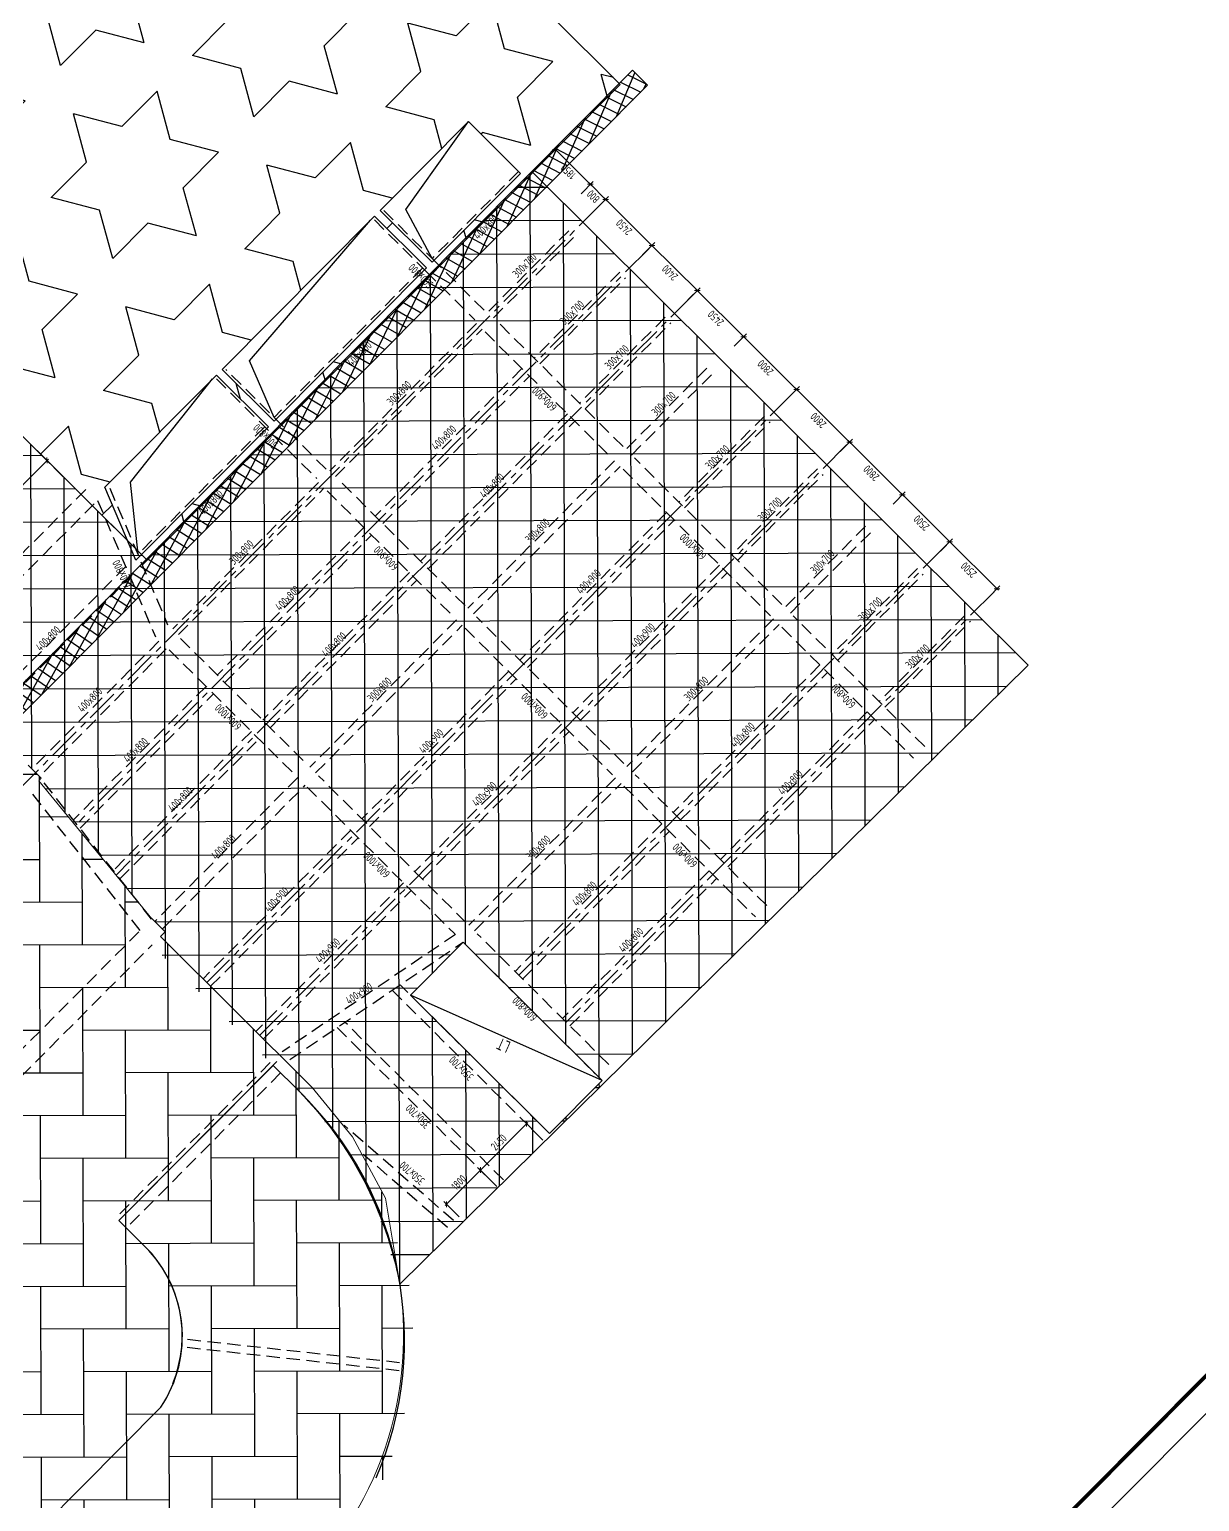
# Model space of a CAD drawing. Extents: x 175043 to 520012312, y -19343 to 3500891844.
# Drawn here: x 518911997 to 518955873, y 3499882692 to 3499937871 of the extents above; entities that cross this region are included whole.
import ezdxf
from ezdxf.enums import TextEntityAlignment as Align

# ---------------------------------------------------------------- set-up
doc = ezdxf.new("R2010")
doc.units = 0
doc.header["$LTSCALE"] = 1000
doc.header["$MEASUREMENT"] = 0
doc.linetypes.add('CENTER', pattern=[2, 1.25, -0.25, 0.25, -0.25])
doc.linetypes.add('DASHED', pattern=[0.75, 0.5, -0.25])
doc.layers.get('0').update_dxf_attribs({"linetype": 'CONTINUOUS'})
for name, color, linetype in [('AE-EQPM-TOLT', 70, 'CONTINUOUS'), ('C-XREF-EXT', 7, 'CONTINUOUS'), ('S-POST-POUR_后浇带', 20, 'CONTINUOUS'), ('S_AXIS', 8, 'CENTER'), ('S_AXIS_DIMS', 3, 'CONTINUOUS'), ('S_BEAM', 4, 'DASHED'), ('S_BEAM_SECD', 5, 'DASHED'), ('S_BEAM_SECD_TEXT_VERT', 211, 'CONTINUOUS'), ('S_BEAM_TEXT_HORZ', 7, 'CONTINUOUS'), ('S_BEAM_WALL', 5, 'DASHED'), ('S_HOLE', 201, 'CONTINUOUS'), ('S_PLAN_HACH', 254, 'CONTINUOUS'), ('S_PSPR', 43, 'CONTINUOUS'), ('S_STAR', 243, 'CONTINUOUS')]:
    doc.layers.add(name, color=color, linetype=linetype)
doc.layers.add('内框', color=8, linetype='CONTINUOUS', plot=False)
doc.layers.add('板边界', color=1, linetype='CONTINUOUS', lineweight=0)
doc.styles.add('TH-STYLE3', font='tssdeng.shx', dxfattribs={"width": 0.7, "bigfont": 'tssdchn.shx'})
doc.styles.add('样式 1_yjk', font='Tssdeng.shx', dxfattribs={"width": 0.7, "bigfont": 'Tssdchn.shx'})
doc.styles.add('黑体', font='simhei.ttf')
doc.dimstyles.new('TSSD_100_100', dxfattribs={"dimtxt": 300, "dimasz": 150, "dimexe": 150, "dimexo": 200, "dimgap": 100, "dimtad": 1, "dimdec": 1, "dimdsep": 46, "dimtxsty": 'TH-STYLE3', "dimblk": 'ARCHTICK', "dimcen": -100, "dimdle": 75, "dimclrt": 7, "dimadec": 0, "dimazin": 0, "dimtfac": 1, "dimtdec": 1, "dimtix": 1, "dimtmove": 2, "dimatfit": 3, "dimldrblk": 'ARCHTICK', "dimfxl": 0, "dimtolj": 1, "dimtzin": 0, "dimarcsym": 0})

# ---------------------------------------------------------------- blocks, each defined once
blk = doc.blocks.new('THAPE_A0L_inner')
at = {"layer": '内框'}
blk.add_lwpolyline([(0, 0), (1189, 0), (1189, 841.0000000000001), (0, 841.0000000000001)], close=True, dxfattribs=at)
at = {"layer": '内框', "const_width": 1.4}
blk.add_lwpolyline([(25, 831.0000000000001), (25, 10), (1179, 10), (1179, 831.0000000000001)], close=True, dxfattribs=at)
at = {"layer": '内框', "style": '黑体', "width": 0.7999999999999972}
blk.add_attdef('内框名称', (66.24697749059997, 846.9568371820002), '', height=9, dxfattribs=at)
blk = doc.blocks.new('20200812.12303204')
at = {"layer": 'S_BEAM_WALL', "linetype": 'ByBlock'}
for p, q in [((-519156713.5633297, -3499690846.195667), (-519162963.9354248, -3499695840.489707)), ((-519156514.3131881, -3499691070.994445), (-519162772.1209891, -3499696071.22991)), ((-519151398.7355337, -3499692609.940179), (-519151398.7355285, -3499700609.945978))]:
    blk.add_line(p, q, dxfattribs=at)
at = {"layer": 'S_BEAM_WALL'}
blk.add_line((-519151948.735533, -3499692609.940182), (-519151948.7355294, -3499700609.945979), dxfattribs=at)
blk = doc.blocks.new('_ArchTick')
at = {"color": 0, "const_width": 0.25}
blk.add_lwpolyline([(-0.5303300858904549, -0.5303300858895454), (0.5303300858904549, 0.5303300858895454)], dxfattribs=at)
blk = doc.blocks.new('*D69')
at = {"layer": 'S_AXIS_DIMS', "color": 0, "lineweight": -2, "transparency": 16777216}
for p, q in [((518946155.3825932, 3499918317.292054), (518946610.8524106, 3499918775.269632)), ((518948330.8416045, 3499916853.146589), (518946451.8995795, 3499918721.800038)), ((518947927.9678097, 3499916554.413032), (518948383.4376273, 3499917012.390611))]:
    blk.add_line(p, q, dxfattribs=at)
at = {"layer": 'S_AXIS_DIMS', "color": 0, "lineweight": -2, "transparency": 16777216, "xscale": 150, "yscale": 150, "zscale": 150}
for p, rotation in [((518946505.0779836, 3499918668.912825), 135.1572983339821), ((518948277.6632004, 3499916906.033803), 315.1572983339822)]:
    blk.add_blockref('_ArchTick', p, dxfattribs=dict(at, rotation=rotation))
at = {"layer": 'S_AXIS_DIMS', "color": 7, "transparency": 16777216, "insert": (518947215.0798802, 3499917610.211967), "char_height": 300, "attachment_point": 5, "rotation": 135.1572983339822, "style": 'TH-STYLE3'}
blk.add_mtext('\\A1;2500', dxfattribs=at)
blk = doc.blocks.new('*D70')
at = {"layer": 'S_AXIS_DIMS', "color": 0, "lineweight": -2, "transparency": 16777216}
for p, q in [((518944382.7441318, 3499920080.230861), (518944838.2105334, 3499920538.205005)), ((518946558.2563879, 3499918616.025611), (518944679.2577024, 3499920484.73541)), ((518946155.3870232, 3499918317.296509), (518946610.852411, 3499918775.269632))]:
    blk.add_line(p, q, dxfattribs=at)
at = {"layer": 'S_AXIS_DIMS', "color": 0, "lineweight": -2, "transparency": 16777216, "xscale": 150, "yscale": 150, "zscale": 150}
for p, rotation in [((518944732.4361064, 3499920431.848197), 135.1572983339821), ((518946505.0779841, 3499918668.912825), 315.1572983339822)]:
    blk.add_blockref('_ArchTick', p, dxfattribs=dict(at, rotation=rotation))
at = {"layer": 'S_AXIS_DIMS', "color": 7, "transparency": 16777216, "insert": (518945442.4663334, 3499919373.119164), "char_height": 300, "attachment_point": 5, "rotation": 135.1572983339822, "style": 'TH-STYLE3'}
blk.add_mtext('\\A1;2500', dxfattribs=at)
blk = doc.blocks.new('*D71')
at = {"layer": 'S_AXIS_DIMS', "color": 0, "lineweight": -2, "transparency": 16777216}
for p, q in [((518942397.4137962, 3499922054.683233), (518942852.8836143, 3499922512.660812)), ((518944785.6145103, 3499920378.960983), (518942693.9307833, 3499922459.191218)), ((518944382.7441318, 3499920080.230861), (518944838.2105334, 3499920538.205005))]:
    blk.add_line(p, q, dxfattribs=at)
at = {"layer": 'S_AXIS_DIMS', "color": 0, "lineweight": -2, "transparency": 16777216, "xscale": 150, "yscale": 150, "zscale": 150}
for p, rotation in [((518942747.1091874, 3499922406.304005), 135.1572983339821), ((518944732.4361064, 3499920431.848197), 315.1572983339822)]:
    blk.add_blockref('_ArchTick', p, dxfattribs=dict(at, rotation=rotation))
at = {"layer": 'S_AXIS_DIMS', "color": 7, "transparency": 16777216, "insert": (518943563.481935, 3499921241.814754), "char_height": 300, "attachment_point": 5, "rotation": 135.1572983339822, "style": 'TH-STYLE3'}
blk.add_mtext('\\A1;2800', dxfattribs=at)
blk = doc.blocks.new('*D72')
at = {"layer": 'S_AXIS_DIMS', "color": 0, "lineweight": -2, "transparency": 16777216}
for p, q in [((518940412.0855794, 3499924029.138062), (518940867.5565307, 3499924487.116781)), ((518942800.2875898, 3499922353.41679), (518940708.6036999, 3499924433.647186)), ((518942397.4137962, 3499922054.683233), (518942852.8836129, 3499922512.660811))]:
    blk.add_line(p, q, dxfattribs=at)
at = {"layer": 'S_AXIS_DIMS', "color": 0, "lineweight": -2, "transparency": 16777216, "xscale": 150, "yscale": 150, "zscale": 150}
for p, rotation in [((518940761.7821038, 3499924380.759973), 135.1572983339821), ((518942747.1091859, 3499922406.304003), 315.1572983339822)]:
    blk.add_blockref('_ArchTick', p, dxfattribs=dict(at, rotation=rotation))
at = {"layer": 'S_AXIS_DIMS', "color": 7, "transparency": 16777216, "insert": (518941578.154933, 3499923216.270642), "char_height": 300, "attachment_point": 5, "rotation": 135.1572983339822, "style": 'TH-STYLE3'}
blk.add_mtext('\\A1;2800', dxfattribs=at)
blk = doc.blocks.new('*D73')
at = {"layer": 'S_AXIS_DIMS', "color": 0, "lineweight": -2, "transparency": 16777216}
for p, q in [((518938426.7571974, 3499926003.593053), (518938882.229285, 3499926461.572914)), ((518940814.9605079, 3499924327.872759), (518938723.2764542, 3499926408.103319)), ((518940412.0855794, 3499924029.138062), (518940867.5565307, 3499924487.116781))]:
    blk.add_line(p, q, dxfattribs=at)
at = {"layer": 'S_AXIS_DIMS', "color": 0, "lineweight": -2, "transparency": 16777216, "xscale": 150, "yscale": 150, "zscale": 150}
for p, rotation in [((518938776.4548581, 3499926355.216105), 135.1572983339821), ((518940761.7821038, 3499924380.759973), 315.1572983339822)]:
    blk.add_blockref('_ArchTick', p, dxfattribs=dict(at, rotation=rotation))
at = {"layer": 'S_AXIS_DIMS', "color": 7, "transparency": 16777216, "insert": (518939592.827769, 3499925190.726693), "char_height": 300, "attachment_point": 5, "rotation": 135.1572983339822, "style": 'TH-STYLE3'}
blk.add_mtext('\\A1;2800', dxfattribs=at)
blk = doc.blocks.new('*D74')
at = {"layer": 'S_AXIS_DIMS', "color": 0, "lineweight": -2, "transparency": 16777216}
for p, q in [((518936689.5946612, 3499927731.240733), (518937145.0680616, 3499928189.221914)), ((518938829.6332622, 3499926302.328892), (518936986.1152308, 3499928135.752319)), ((518938426.7571974, 3499926003.593053), (518938882.229285, 3499926461.572914))]:
    blk.add_line(p, q, dxfattribs=at)
at = {"layer": 'S_AXIS_DIMS', "color": 0, "lineweight": -2, "transparency": 16777216, "xscale": 150, "yscale": 150, "zscale": 150}
for p, rotation in [((518937039.2936347, 3499928082.865106), 135.1572983339821), ((518938776.4548581, 3499926355.216105), 315.1572983339822)]:
    blk.add_blockref('_ArchTick', p, dxfattribs=dict(at, rotation=rotation))
at = {"layer": 'S_AXIS_DIMS', "color": 7, "transparency": 16777216, "insert": (518937731.5835345, 3499927041.77926), "char_height": 300, "attachment_point": 5, "rotation": 135.1572983339822, "style": 'TH-STYLE3'}
blk.add_mtext('\\A1;2450', dxfattribs=at)
blk = doc.blocks.new('*D75')
at = {"layer": 'S_AXIS_DIMS', "color": 0, "lineweight": -2, "transparency": 16777216}
for p, q in [((518934987.8837502, 3499929423.63091), (518935443.358463, 3499929881.613411)), ((518937092.4720378, 3499928029.977891), (518935284.4056323, 3499929828.143816)), ((518936689.5946612, 3499927731.240733), (518937145.0680606, 3499928189.221913))]:
    blk.add_line(p, q, dxfattribs=at)
at = {"layer": 'S_AXIS_DIMS', "color": 0, "lineweight": -2, "transparency": 16777216, "xscale": 150, "yscale": 150, "zscale": 150}
for p, rotation in [((518935337.5840361, 3499929775.256603), 135.1572983339821), ((518937039.2936337, 3499928082.865105), 315.1572983339822)]:
    blk.add_blockref('_ArchTick', p, dxfattribs=dict(at, rotation=rotation))
at = {"layer": 'S_AXIS_DIMS', "color": 7, "transparency": 16777216, "insert": (518936012.148123, 3499928751.799507), "char_height": 300, "attachment_point": 5, "rotation": 135.1572983339822, "style": 'TH-STYLE3'}
blk.add_mtext('\\A1;2400', dxfattribs=at)
blk = doc.blocks.new('*D76')
at = {"layer": 'S_AXIS_DIMS', "color": 0, "lineweight": -2, "transparency": 16777216}
for p, q in [((518933250.7224255, 3499931151.278035), (518933706.1981258, 3499931609.261529)), ((518935390.7624397, 3499929722.369389), (518933547.2452948, 3499931555.791934)), ((518934987.8837502, 3499929423.63091), (518935443.3584626, 3499929881.61341))]:
    blk.add_line(p, q, dxfattribs=at)
at = {"layer": 'S_AXIS_DIMS', "color": 0, "lineweight": -2, "transparency": 16777216, "xscale": 150, "yscale": 150, "zscale": 150}
for p, rotation in [((518933600.4236989, 3499931502.904721), 135.1572983339821), ((518935337.5840356, 3499929775.256602), 315.1572983339822)]:
    blk.add_blockref('_ArchTick', p, dxfattribs=dict(at, rotation=rotation))
at = {"layer": 'S_AXIS_DIMS', "color": 7, "transparency": 16777216, "insert": (518934292.7131555, 3499930461.819315), "char_height": 300, "attachment_point": 5, "rotation": 135.1572983339822, "style": 'TH-STYLE3'}
blk.add_mtext('\\A1;2450', dxfattribs=at)
blk = doc.blocks.new('*D77')
at = {"layer": 'S_AXIS_DIMS', "color": 0, "lineweight": -2, "transparency": 16777216}
for p, q in [((518932683.4856281, 3499931715.40815), (518933138.961652, 3499932173.391969)), ((518933653.6021023, 3499931450.017507), (518932980.0088212, 3499932119.922374)), ((518933250.7224255, 3499931151.278035), (518933706.1981254, 3499931609.261528))]:
    blk.add_line(p, q, dxfattribs=at)
at = {"layer": 'S_AXIS_DIMS', "color": 0, "lineweight": -2, "transparency": 16777216, "xscale": 150, "yscale": 150, "zscale": 150}
for p, rotation in [((518933033.1872251, 3499932067.035161), 135.1572983339821), ((518933600.4236984, 3499931502.90472), 315.1572983339822)]:
    blk.add_blockref('_ArchTick', p, dxfattribs=dict(at, rotation=rotation))
at = {"layer": 'S_AXIS_DIMS', "color": 7, "transparency": 16777216, "insert": (518933140.51475, 3499931607.708594), "char_height": 300, "attachment_point": 5, "rotation": 135.1572983339822, "style": 'TH-STYLE3'}
blk.add_mtext('\\A1;800', dxfattribs=at)
blk = doc.blocks.new('*D79')
at = {"layer": 'S_AXIS_DIMS', "color": 0, "lineweight": -2, "transparency": 16777216}
for p, q in [((518931371.7589874, 3499933019.951483), (518931827.2350094, 3499933477.9353)), ((518933086.3653028, 3499932014.147619), (518931668.2821786, 3499933424.465705)), ((518932683.4856279, 3499931715.40815), (518933138.9613256, 3499932173.391641))]:
    blk.add_line(p, q, dxfattribs=at)
at = {"layer": 'S_AXIS_DIMS', "color": 0, "lineweight": -2, "transparency": 16777216, "xscale": 150, "yscale": 150, "zscale": 150}
for p, rotation in [((518931721.4605825, 3499933371.578492), 135.1572983339821), ((518933033.1868987, 3499932067.034833), 315.1572983339822)]:
    blk.add_blockref('_ArchTick', p, dxfattribs=dict(at, rotation=rotation))
at = {"layer": 'S_AXIS_DIMS', "color": 7, "transparency": 16777216, "insert": (518932201.0330288, 3499932542.045316), "char_height": 300, "attachment_point": 5, "rotation": 135.1572983339822, "style": 'TH-STYLE3'}
blk.add_mtext('\\A1;1850', dxfattribs=at)
blk = doc.blocks.new('tyuu')
at = {"layer": 'S-POST-POUR_后浇带'}
h = blk.add_hatch(dxfattribs=at)
h.set_pattern_fill('ANSI37', color=256, scale=2999.999999999999, angle=359.999999970209, style=0)
h.set_pattern_definition([(15.12998146587938, (246571.8473916054, -49849.99496746063), (-97.87863034846615, 362.0010686739867), []), (105.1299814658793, (246571.8473916054, -49849.99496746063), (-362.0010686739867, -97.87863034846615), [])])
h.paths.add_polyline_path([(166743.3456339836, 30350.0059595108), (97195.7152299881, 30350.0059659481), (97195.71523046494, 31150.00596618652), (166743.3456339836, 31150.00595903397)])
at = {"layer": 'S_PSPR'}
blk.add_lwpolyline([(166743.3456339836, 30350.0059595108), (97195.7152299881, 30350.0059659481), (97195.71523046494, 31150.00596618652), (166743.3456339836, 31150.00595903397)], close=True, dxfattribs=at)
blk = doc.blocks.new('A$C3E1F0DB5')
blk.add_blockref('tyuu', (4.199858665466309, 1.192092895507812e-06))
blk = doc.blocks.new('*D132')
at = {"layer": 'S_AXIS_DIMS', "color": 0, "lineweight": -2, "transparency": 16777216}
for p, q in [((518913267.7763493, 3499921106.677577), (518912549.4210167, 3499921821.156488)), ((518910522.6016631, 3499919570.632305), (518912708.6629362, 3499921768.554102)), ((518911187.5787601, 3499919015.023812), (518910469.1384201, 3499919729.587272))]:
    blk.add_line(p, q, dxfattribs=at)
at = {"layer": 'S_AXIS_DIMS', "color": 0, "lineweight": -2, "transparency": 16777216, "xscale": 150, "yscale": 150, "zscale": 150}
for p, rotation in [((518912655.773598, 3499921715.377811), 45.15500888137735), ((518910575.4910014, 3499919623.808596), 225.1550088813773)]:
    blk.add_blockref('_ArchTick', p, dxfattribs=dict(at, rotation=rotation))
at = {"layer": 'S_AXIS_DIMS', "color": 7, "transparency": 16777216, "insert": (518911438.3779976, 3499920845.890998), "char_height": 300, "attachment_point": 5, "rotation": 45.155008881377356, "style": 'TH-STYLE3'}
blk.add_mtext('\\A1;2950', dxfattribs=at)
blk = doc.blocks.new('*D134')
at = {"layer": 'S_AXIS_DIMS', "color": 0, "lineweight": -2, "transparency": 16777216}
for p, q in [((518927587.6490936, 3499893784.401405), (518928962.7460878, 3499895166.959019)), ((518929381.8343017, 3499894644.352082), (518928803.504168, 3499895219.561405)), ((518928112.5644701, 3499893368.098826), (518927534.1858506, 3499893943.356373))]:
    blk.add_line(p, q, dxfattribs=at)
at = {"layer": 'S_AXIS_DIMS', "color": 0, "lineweight": -2, "transparency": 16777216, "xscale": 150, "yscale": 150, "zscale": 150}
for p, rotation in [((518928909.8567493, 3499895113.782728), 45.15500888137735), ((518927640.5384319, 3499893837.577696), 225.1550088813773)]:
    blk.add_blockref('_ArchTick', p, dxfattribs=dict(at, rotation=rotation))
at = {"layer": 'S_AXIS_DIMS', "color": 7, "transparency": 16777216, "insert": (518928097.9432883, 3499894651.978007), "char_height": 300, "attachment_point": 5, "rotation": 45.155008881377356, "style": 'TH-STYLE3'}
blk.add_mtext('\\A1;1800', dxfattribs=at)
blk = doc.blocks.new('*D135')
at = {"layer": 'S_AXIS_DIMS', "color": 0, "lineweight": -2, "transparency": 16777216}
for p, q in [((518931109.5093014, 3499896381.543813), (518930531.2507632, 3499896956.681926)), ((518928856.9674118, 3499895060.606437), (518930690.4926827, 3499896904.07954)), ((518929381.8343017, 3499894644.352082), (518928803.5041687, 3499895219.561404))]:
    blk.add_line(p, q, dxfattribs=at)
at = {"layer": 'S_AXIS_DIMS', "color": 0, "lineweight": -2, "transparency": 16777216, "xscale": 150, "yscale": 150, "zscale": 150}
for p, rotation in [((518930637.6033444, 3499896850.90325), 45.15500888137735), ((518928909.85675, 3499895113.782727), 225.1550088813773)]:
    blk.add_blockref('_ArchTick', p, dxfattribs=dict(at, rotation=rotation))
at = {"layer": 'S_AXIS_DIMS', "color": 7, "transparency": 16777216, "insert": (518929596.4757452, 3499896158.640783), "char_height": 300, "attachment_point": 5, "rotation": 45.155008881377356, "style": 'TH-STYLE3'}
blk.add_mtext('\\A1;2450', dxfattribs=at)

msp = doc.modelspace()

# ---------------------------------------------------------------- hatches: boundary and pattern name
at = {"transparency": 33554585}
h = msp.add_hatch(dxfattribs=at)
h.set_pattern_fill('AR-HBONE', color=256, scale=400, style=0)
h.set_pattern_definition([(90.15766774840533, (518805312.7573299, 3499858453.292259), (-1604.396850564649, 1595.591033409951), [4800, -1600]), (180.1576677484053, (518805308.3544214, 3499860053.286201), (-1604.396850564649, 1595.591033409951), [4800, -1600])])
edge = h.paths.add_edge_path()
edge.add_line((518926254.3366117, 3499890719.802715), (518925343.9391551, 3499894058.782325))
edge.add_line((518925343.9391551, 3499894058.782325), (518924105.075242, 3499896358.378389))
edge.add_line((518924105.075242, 3499896358.378389), (518922603.699543, 3499898212.049621))
edge.add_line((518922603.699543, 3499898212.049621), (518916911.281021, 3499903873.29163))
edge.add_line((518916911.281021, 3499903873.29163), (518917087.5716301, 3499904050.553079))
edge.add_line((518917087.5716301, 3499904050.553079), (518916591.2395768, 3499904544.166786))
edge.add_line((518916591.2395768, 3499904544.166786), (518916582.2524974, 3499904535.130214))
edge.add_line((518916582.2524974, 3499904535.130214), (518912348.8804411, 3499909708.896125))
edge.add_line((518912348.8804411, 3499909708.896125), (518912440.2220736, 3499909800.740779))
edge.add_line((518912440.2220736, 3499909800.740779), (518911943.890018, 3499910294.354485))
edge.add_line((518911943.890018, 3499910294.354485), (518911450.2763116, 3499909798.02243))
edge.add_line((518911450.2763116, 3499909798.02243), (518911468.0024574, 3499909780.39337))
edge.add_line((518911468.0024574, 3499909780.39337), (518900855.3077388, 3499899109.254198))
edge.add_line((518900855.3077388, 3499899109.254198), (518900837.5815935, 3499899126.883257))
edge.add_line((518900837.5815935, 3499899126.883257), (518897205.9910859, 3499895475.293399))
edge.add_line((518897205.9910859, 3499895475.293399), (518881217.0084302, 3499911376.706348))
edge.add_line((518881217.0084302, 3499911376.706348), (518867395.8323237, 3499897479.416548))
edge.add_line((518867395.8323237, 3499897479.416548), (518879165.9927708, 3499885773.719771))
edge.add_line((518879165.9927708, 3499885773.719771), (518879698.3559583, 3499885032.71303))
edge.add_line((518879698.3559583, 3499885032.71303), (518868063.1757372, 3499873333.45747))
edge.add_line((518868063.1757372, 3499873333.45747), (518867425.0359287, 3499873968.10227))
edge.add_line((518867425.0359287, 3499873968.10227), (518863194.058663, 3499869713.824942))
edge.add_line((518863194.058663, 3499869713.824942), (518863832.197868, 3499869079.180738))
edge.add_line((518863832.197868, 3499869079.180738), (518829702.335114, 3499834761.363974))
edge.add_line((518829702.335114, 3499834761.363974), (518829418.7137476, 3499835043.43194))
edge.add_line((518829418.7137476, 3499835043.43194), (518829207.1756881, 3499834830.71398))
edge.add_line((518829207.1756881, 3499834830.71398), (518821655.8335815, 3499842340.69825))
edge.add_line((518821655.8335815, 3499842340.69825), (518811113.6380894, 3499831740.529934))
edge.add_line((518811113.6380894, 3499831740.529934), (518817495.0645287, 3499825393.998096))
edge.add_line((518817495.0645287, 3499825393.998096), (518820104.1655467, 3499828017.46753))
edge.add_line((518820104.1655467, 3499828017.46753), (518815211.7492064, 3499832883.088714))
edge.add_line((518815211.7492064, 3499832883.088714), (518820324.1764482, 3499838023.670284))
edge.add_line((518820324.1764482, 3499838023.670284), (518833618.7854527, 3499824801.874201))
edge.add_line((518833618.7854527, 3499824801.874201), (518836862.5363043, 3499828063.488466))
edge.add_line((518836862.5363043, 3499828063.488466), (518834770.763074, 3499830143.805321))
edge.add_line((518834770.763074, 3499830143.805321), (518845912.3295829, 3499841346.728862))
edge.add_line((518845912.3295829, 3499841346.728862), (518865092.10694, 3499822271.996706))
edge.add_line((518865092.10694, 3499822271.996706), (518921682.8186889, 3499878678.016511))
edge.add_arc((518912868.9208628, 3499888912.759542), 13506.84122212195, 310.7341860664399, 367.688497263448)
at = {"layer": 'AE-EQPM-TOLT'}
h = msp.add_hatch(dxfattribs=at)
h.set_pattern_fill('ANSI37,_O', color=243, scale=10000, angle=3.903973766089643e-05)
h.set_pattern_definition([(90.15770678814299, (518556661.8762884, 3499608429.603286), (-1249.995264833523, -3.440624037779685), []), (180.157706788143, (518556661.8762884, 3499608429.603286), (3.440624037779685, -1249.995264833523), [])])
h.paths.add_polyline_path([(518877663.3413852, 3499956515.476504), (518892119.6263729, 3499971051.389041), (518887227.2104006, 3499975917.00987), (518872771.3448147, 3499961381.531988), (518854655.2248217, 3499979398.432284), (518853244.8982782, 3499977980.342358), (518838870.2675294, 3499992276.245072), (518843149.9161701, 3500000219.470244), (518839881.4958028, 3500003399.642588), (518824191.4883821, 3499987623.255349), (518867301.4853757, 3499944749.366355), (518869240.6552691, 3499946699.264825), (518893206.4030533, 3499922864.774415), (518891126.3129776, 3499920773.179703), (518900489.7760838, 3499911460.999094), (518890864.1683195, 3499901782.382776), (518897206.2623999, 3499895475.023571), (518900837.8529074, 3499899126.61343), (518911468.2737714, 3499909780.123542), (518911450.5476255, 3499909797.752602), (518911944.1613318, 3499910294.084656), (518912440.4933873, 3499909800.470951), (518912349.151755, 3499909708.626297), (518916582.5238112, 3499904534.860386), (518916591.5108907, 3499904543.896958), (518917087.8429437, 3499904050.28325), (518916594.2694584, 3499903553.992073), (518922226.2898145, 3499897954.314689), (518923759.5193742, 3499896119.468984), (518924893.0165831, 3499894118.94375), (518925887.5983577, 3499890847.260411), (518949445.9786221, 3499914039.005881), (518930868.9788947, 3499932514.261759), (518916412.6939383, 3499917978.349255)])
h.paths.add_polyline_path([(518931498.1165482, 3499896488.668546), (518926283.1840214, 3499901675.045521), (518928257.6430351, 3499903660.375664), (518933472.5755622, 3499898473.998689)], flags=16)
at = {"layer": 'S_PLAN_HACH', "transparency": 33554508}
h = msp.add_hatch(dxfattribs=at)
h.set_pattern_fill('STARS', color=256, scale=15000)
h.set_pattern_definition([(45.15733131495352, (518774045.7566056, 3499953226.176023), (-2302.693757926485, 2290.082195567842), [1875, -1875]), (105.1573313149535, (518774045.7566056, 3499953226.176023), (-3134.616237079436, -849.1501937162686), [1875, -1875]), (165.1573313149535, (518773555.4995072, 3499955035.947556), (-831.9224791529521, -3139.23238928411), [1875, -1875])])
h.paths.add_polyline_path([(518916413.0582434, 3499917978.748156), (518934147.9038303, 3499935811.239628), (518895398.5734615, 3499974348.389187), (518877663.7278714, 3499956515.897711), (518905351.3904506, 3499928978.725714), (518905351.9501497, 3499928979.288626), (518908117.2272224, 3499926229.153461), (518908117.2272176, 3499926229.153463)])
h.paths.add_polyline_path([(518914829.0512691, 3499920711.26338), (518919008.7207733, 3499924913.95047), (518920958.5981072, 3499922974.752223), (518915988.4844709, 3499917977.27481)])
h.paths.add_polyline_path([(518919220.2742933, 3499925126.661924), (518924933.6742172, 3499930871.52574), (518926883.5520855, 3499928932.32701), (518921170.1521617, 3499923187.463193)], flags=16)
h.paths.add_polyline_path([(518925143.6285088, 3499931082.655756), (518928459.457899, 3499934416.745533), (518930409.3466592, 3499932477.533424), (518927093.5149958, 3499929143.445906)], flags=16)

# ---------------------------------------------------------------- linework, layer by layer
at = {"layer": 'AE-EQPM-TOLT', "color": 243}
for p, q in [((518915349.5067006, 3499893227.037269), (518921272.8989169, 3499899183.049803)), ((518922107.5109849, 3499898070.938401), (518921131.8969965, 3499899041.271574)), ((518916325.1487373, 3499892256.738714), (518915349.5067006, 3499893227.037269))]:
    msp.add_line(p, q, dxfattribs=at)
msp.add_lwpolyline([(518909519.7591317, 3499878786.656888), (518916923.6073843, 3499886231.653556, 0.359685675015196), (518916325.1486178, 3499892256.738825), (518915349.5067048, 3499893227.037271), (518921131.8969967, 3499899041.271574), (518922107.5109856, 3499898070.938401, -0.1493648327688893), (518925883.1202053, 3499890842.757604), (518949445.7073081, 3499914039.275709), (518930868.7075809, 3499932514.531587), (518916413.0582452, 3499917978.748158), (518877663.7278715, 3499956515.897711)], format="xyb", dxfattribs=at)
for points in [[(518925143.6285088, 3499931082.655756), (518928459.457899, 3499934416.745533), (518930409.3466592, 3499932477.533424), (518927093.5149958, 3499929143.445906)], [(518919220.2742933, 3499925126.661924), (518924933.6742172, 3499930871.52574), (518926883.5520855, 3499928932.32701), (518921170.1521617, 3499923187.463193)], [(518914829.0512691, 3499920711.26338), (518919008.7207733, 3499924913.95047), (518920958.5981072, 3499922974.752223), (518915988.4844709, 3499917977.27481)]]:
    msp.add_lwpolyline(points, close=True, dxfattribs=at)
for centre, radius, start, end in [((518913056.1349643, 3499888733.551189), 13004.39231554329, 336.637733250069, 45.8912372638485), ((518913027.9284422, 3499888907.315839), 4700.031405925814, 337.5529338396623, 45.44999010891578)]:
    msp.add_arc(centre, radius, start, end, dxfattribs=at)
at = {"layer": 'S_AXIS'}
for p, q in [((518933491.7529352, 3499931393.635629), (518901121.2141232, 3499898844.831132)), ((518935228.9132726, 3499929665.98751), (518913844.5820298, 3499908163.883842)), ((518936930.6228708, 3499927973.596013), (518915264.5614249, 3499906188.210535)), ((518940653.1113389, 3499924271.49088), (518918648.4831445, 3499902145.682466)), ((518942638.4384204, 3499922297.03491), (518920633.8100203, 3499900171.226285)), ((518946396.4072175, 3499918559.64373), (518930350.439947, 3499902425.310771)), ((518948168.9924344, 3499916796.764708), (518932123.0261877, 3499900662.432761))]:
    msp.add_line(p, q, dxfattribs=at)
at = {"layer": 'S_BEAM'}
for p, q in [((518930338.4984347, 3499932548.106333), (518927094.7676911, 3499929286.512251)), ((518927378.3850533, 3499929004.446316), (518930622.1167517, 3499932266.041358)), ((518924934.0556595, 3499930730.191218), (518926883.9106018, 3499928791.012004)), ((518927236.4921299, 3499929145.534593), (518925286.6368787, 3499931084.714114)), ((518932218.3124232, 3499930325.899182), (518929186.1503738, 3499927277.03891)), ((518929398.8641119, 3499927065.490179), (518932431.0261617, 3499930114.350451)), ((518929044.5371127, 3499927347.36272), (518927236.5348995, 3499929145.492057)), ((518926742.122992, 3499928932.023307), (518921171.3427315, 3499923330.564563)), ((518921454.9584894, 3499923048.497015), (518927025.7400365, 3499928649.957051)), ((518926883.9507897, 3499928790.972036), (518928691.9558935, 3499926992.839824)), ((518934131.8009914, 3499928775.549961), (518930923.3125033, 3499925549.390989)), ((518931136.0262411, 3499925337.842257), (518934344.5147291, 3499928564.00123)), ((518928763.0529107, 3499926851.611434), (518923262.7858948, 3499921321.054255)), ((518934255.8277956, 3499922235.127475), (518929505.2209847, 3499926959.715812)), ((518935833.5115771, 3499927083.159456), (518932625.0230891, 3499923857.000484)), ((518932837.7368268, 3499923645.451753), (518936046.2253148, 3499926871.610725)), ((518923475.4996326, 3499921109.505524), (518928975.7666491, 3499926640.062703)), ((518929082.1235215, 3499926534.288337), (518933832.7303323, 3499921809.7)), ((518923121.1728241, 3499921391.378261), (518919363.2931448, 3499925128.744316)), ((518930464.7628318, 3499925159.221555), (518924964.4958137, 3499919628.664373)), ((518937394.346704, 3499925178.213379), (518934362.1846538, 3499922129.353106)), ((518925248.1141304, 3499919346.599399), (518930748.3811489, 3499924877.156579)), ((518934574.8983917, 3499921917.804374), (518937607.060445, 3499924966.664644)), ((518932166.4734172, 3499923466.83105), (518926666.2074497, 3499917936.272825)), ((518920818.761512, 3499922976.041667), (518916068.5015348, 3499918199.621841)), ((518926949.8257666, 3499917654.20785), (518932450.0917343, 3499923184.766075)), ((518939556.0019802, 3499923381.056649), (518936347.5128765, 3499920154.898289)), ((518936560.2266142, 3499919943.349557), (518939768.7157179, 3499923169.507917)), ((518916250.8638738, 3499917815.743269), (518921102.3772699, 3499922693.974119)), ((518940211.8124249, 3499916311.763021), (518934681.2552707, 3499921812.030012)), ((518933939.0871909, 3499921703.92563), (518928438.8201777, 3499916173.368454)), ((518928651.5339088, 3499915961.819729), (518934151.8009282, 3499921492.376899)), ((518934258.1578076, 3499921386.602537), (518939788.7149615, 3499915886.335546)), ((518941541.3301991, 3499921406.601822), (518938332.8410953, 3499918180.443462)), ((518922839.6884316, 3499920895.626779), (518917374.6795363, 3499915400.521888)), ((518917587.3932738, 3499915188.973157), (518923052.4021695, 3499920684.078048)), ((518928332.4633119, 3499916279.142821), (518923581.8565019, 3499921003.731157)), ((518938545.554833, 3499917968.894731), (518941754.0439367, 3499921195.053091)), ((518914107.6755795, 3499920624.153943), (518907831.6893611, 3499914313.654596)), ((518908257.1168356, 3499913890.557134), (518914533.1014142, 3499920201.05483)), ((518914552.0667554, 3499920220.259194), (518916722.8699299, 3499915099.65099)), ((518915009.0261087, 3499920679.599587), (518917179.7890223, 3499915559.086352)), ((518923158.7590397, 3499920578.303683), (518927909.365849, 3499915853.715346)), ((518935888.9631238, 3499919764.728936), (518930388.6961007, 3499914234.17176)), ((518924541.3983511, 3499919203.236898), (518919041.13133, 3499913672.679714)), ((518930672.3144175, 3499913952.106784), (518936172.5814409, 3499919482.66396)), ((518943350.331374, 3499919254.848912), (518940318.1693224, 3499916205.988638)), ((518940530.8830603, 3499915994.439906), (518943563.045112, 3499919043.30018)), ((518919324.749647, 3499913390.614739), (518924825.0166681, 3499918921.171923)), ((518915618.9682186, 3499917747.61293), (518909994.5007591, 3499912092.171332)), ((518926243.1100678, 3499917510.84527), (518920742.8440971, 3499911980.28704)), ((518937874.2913423, 3499917790.274109), (518932374.0243194, 3499912259.716933)), ((518932657.6426365, 3499911977.651957), (518938157.9096594, 3499917508.209134)), ((518945299.3011484, 3499917669.212806), (518942090.812046, 3499914443.054445)), ((518942303.5257837, 3499914231.505713), (518945512.0148861, 3499917457.664074)), ((518910278.1190753, 3499911810.106357), (518915774.4885107, 3499917336.744491)), ((518921026.4624139, 3499911698.222064), (518926526.7283849, 3499917228.780293)), ((518928015.7227146, 3499915747.940978), (518922515.4556971, 3499910217.383797)), ((518934288.4479234, 3499910355.778386), (518928757.8907871, 3499915856.045359)), ((518939895.0718594, 3499915780.561162), (518934394.8047856, 3499910250.003925)), ((518945565.1081851, 3499910987.786585), (518940637.239901, 3499915888.665559)), ((518947071.8873809, 3499915906.334803), (518943863.3982798, 3499912680.176441)), ((518922728.1694215, 3499910005.835079), (518928228.4364454, 3499915536.392254)), ((518928334.7933241, 3499915430.617883), (518933865.3504593, 3499909930.350909)), ((518934607.5185174, 3499910038.4552), (518940107.7855975, 3499915569.012431)), ((518940214.1424367, 3499915463.238083), (518945142.0107223, 3499910562.35911)), ((518944076.1120175, 3499912468.627709), (518947284.6011186, 3499915694.786072)), ((518916845.6135328, 3499914939.447963), (518912085.6997356, 3499910153.321428)), ((518917129.2318417, 3499914657.382979), (518912369.3180445, 3499909871.256445)), ((518917235.3945562, 3499914622.319027), (518921986.0013657, 3499909897.730692)), ((518917658.4920159, 3499915047.7465), (518922409.0988254, 3499910323.158165)), ((518929965.5986372, 3499913808.744284), (518924465.3316146, 3499908278.187108)), ((518924748.9499311, 3499907996.122133), (518930249.216954, 3499913526.679308)), ((518941632.2622933, 3499914052.885091), (518936131.9952725, 3499908522.327913)), ((518936415.6135889, 3499908240.262938), (518941915.8806105, 3499913770.820116)), ((518918618.0338699, 3499913247.252242), (518913645.253489, 3499908247.086585)), ((518913894.596966, 3499907930.558018), (518918901.6521869, 3499912965.187266)), ((518943404.8485274, 3499912290.007087), (518937904.5815085, 3499906759.449907)), ((518938188.1998259, 3499906477.384932), (518943688.4668441, 3499912007.942112)), ((518920319.7467177, 3499911554.859487), (518915138.4615705, 3499906345.038842)), ((518931950.9268556, 3499911834.289457), (518926450.659833, 3499906303.732281)), ((518926734.2781505, 3499906021.667307), (518932234.5451726, 3499911552.224482)), ((518915387.805053, 3499906028.510267), (518920603.3650346, 3499911272.794512)), ((518912369.3874364, 3499909871.326219), (518912369.3180529, 3499909871.256454)), ((518922056.9059307, 3499909827.214457), (518916697.5971222, 3499904438.391758)), ((518928365.0834847, 3499904399.793686), (518922834.5263036, 3499909900.060704)), ((518933971.7073225, 3499909824.57645), (518928471.4403487, 3499904294.019313)), ((518939641.7437033, 3499905031.80193), (518934713.8753986, 3499909932.680923)), ((518916981.2154385, 3499904156.326783), (518922340.5242479, 3499909545.149482)), ((518922411.4288408, 3499909474.633229), (518927941.9860224, 3499903974.366212)), ((518928684.154074, 3499904082.470594), (518934184.4210541, 3499909613.027725)), ((518934290.7779345, 3499909507.253447), (518939218.6462401, 3499904606.374452)), ((518935708.8978079, 3499908096.900436), (518930208.6307888, 3499902566.343259)), ((518924042.2341515, 3499907852.759634), (518918506.6653594, 3499902286.70628)), ((518918790.2836763, 3499902004.641306), (518924325.8524678, 3499907570.694658)), ((518930492.2491055, 3499902284.278285), (518935992.5161248, 3499907814.835461)), ((518926027.5623702, 3499905878.304808), (518920491.9935829, 3499900312.251458)), ((518937481.4840441, 3499906334.02243), (518931981.2170272, 3499900803.465251)), ((518932264.8353443, 3499900521.400276), (518937765.1023614, 3499906051.957455)), ((518920775.6119007, 3499900030.186484), (518926311.1806877, 3499905596.239832)), ((518927968.7140472, 3499903947.784559), (518921473.6787444, 3499899547.494792)), ((518921762.645014, 3499899260.111154), (518928257.6803172, 3499903660.400921)), ((518933718.3791999, 3499899075.817296), (518928790.5109601, 3499903976.696224)), ((518928367.4134979, 3499903551.268749), (518933295.281737, 3499898650.389822)), ((518931498.1197659, 3499896488.671435), (518925899.2958488, 3499902056.831301)), ((518925604.0693438, 3499901856.819737), (518931251.3127428, 3499896240.505577)), ((518923534.0659675, 3499900460.22249), (518929523.7058689, 3499894503.38709)), ((518929770.5128922, 3499894751.552948), (518923829.2924725, 3499900660.234054)), ((518927900.8547012, 3499893226.129086), (518923798.4327438, 3499896795.229003)), ((518927671.127047, 3499892962.073779), (518924517.0028436, 3499895706.156312))]:
    msp.add_line(p, q, dxfattribs=at)
msp.add_lwpolyline([(518919010.7116702, 3499924774.221673), (518922768.5916048, 3499921036.855364)], dxfattribs=at)
at = {"layer": 'S_BEAM_SECD'}
for p, q in [((518916573.6108943, 3499904526.440358), (518912428.2755696, 3499909788.727823)), ((518916147.4012219, 3499904097.883537), (518912002.065898, 3499909360.171002)), ((518916097.627937, 3499904047.832688), (518900619.4059383, 3499888484.219048)), ((518901115.7376554, 3499887990.605001), (518916593.9599912, 3499903554.218981))]:
    msp.add_line(p, q, dxfattribs=at)
at = {"layer": 'S_HOLE'}
for points in [[(518927094.767691, 3499929286.512251), (518926113.062492, 3499931124.633273), (518928459.4468165, 3499934416.756555)], [(518921171.342732, 3499923330.564563), (518920247.9782578, 3499925454.108648), (518924790.7066514, 3499930727.767128)], [(518916068.5015349, 3499918199.621841), (518915790.7488335, 3499920902.67068), (518918867.336761, 3499924771.787851)]]:
    msp.add_lwpolyline(points, dxfattribs=at)
at = {"layer": 'S_PLAN_HACH', "transparency": 33554559}
msp.add_lwpolyline([(518916413.0582434, 3499917978.748156), (518934147.9038303, 3499935811.239628), (518895398.5734615, 3499974348.389187), (518877663.7278714, 3499956515.897711), (518905351.3904506, 3499928978.725714), (518905351.9501497, 3499928979.288626), (518908117.2272224, 3499926229.153461), (518908117.2272176, 3499926229.153463)], close=True, dxfattribs=at)
at = {"layer": 'S_STAR'}
msp.add_line((518933472.5755617, 3499898473.998688), (518926283.1840212, 3499901675.045522), dxfattribs=at)
msp.add_lwpolyline([(518933472.5755621, 3499898473.998689), (518928257.6430346, 3499903660.375664), (518926283.1840209, 3499901675.045521), (518931498.1165484, 3499896488.668546)], close=True, dxfattribs=at)
at = {"layer": '板边界', "linetype": 'ByBlock'}
msp.add_lwpolyline([(518925883.1202053, 3499890842.757604), (518925343.9391551, 3499894058.782325), (518924105.075242, 3499896358.378389), (518922603.699543, 3499898212.049621), (518916911.281021, 3499903873.29163), (518917087.5716301, 3499904050.553079), (518916591.2395768, 3499904544.166786), (518916582.2524974, 3499904535.130214), (518912348.8804411, 3499909708.896125), (518912440.2220736, 3499909800.740779), (518911943.890018, 3499910294.354485)], dxfattribs=at)
msp.add_lwpolyline([(518865092.124396, 3499822271.979346), (518921426.9368912, 3499878926.984594, 0.2580388579288733), (518925883.1202421, 3499890842.757335, -0.2537554438911886)], format="xyb", dxfattribs=at)

# ---------------------------------------------------------------- block references
at = {"layer": 'C-XREF-EXT', "rotation": 45.15733130593954}
msp.add_blockref('A$C3E1F0DB5', (518839106.9015084, 3499796143.68984), dxfattribs=at)
at = {"layer": 'S_BEAM_WALL', "rotation": 135.1573313215642}
msp.add_blockref('20200812.12303204', (-2317038504.410053, 1384537220.829168), dxfattribs=at)
at = {"layer": '内框', "xscale": 100, "yscale": 100, "zscale": 100, "rotation": 45.15729833413873}
msp.add_blockref('THAPE_A0L_inner', (518915904.8561424, 3499845557.300851), dxfattribs=at)

# ---------------------------------------------------------------- texts
at = {"layer": 'S_BEAM_SECD_TEXT_VERT', "linetype": 'Continuous', "style": '样式 1_yjk', "width": 0.7}
for s, rotation, p in [('400x800', 45.15732816532606, (518929212.7198929, 3499930371.053213)), ('300x700', 45.15732816532606, (518932447.4693602, 3499927153.97265)), ('400x800', 45.15732816532606, (518924477.4496188, 3499925613.458741)), ('300x700', 45.15732816532606, (518934127.5382056, 3499925483.132931)), ('400x800', 45.15732816532606, (518927642.4656184, 3499922465.711507)), ('300x700', 45.15732816532606, (518937897.1589049, 3499921734.130329)), ('400x800', 45.15732816532606, (518929450.8599138, 3499920667.249162)), ('400x800', 45.15732816532606, (518918898.1324809, 3499920036.744297)), ('300x700', 45.15732816532606, (518939864.2035315, 3499919777.859005)), ('400x900', 45.15732816532606, (518933070.1233943, 3499917067.780293)), ('400x800', 45.15732816532606, (518921779.2670537, 3499916449.890446)), ('300x700', 45.15733128836122, (518943631.2786069, 3499916031.415724)), ('400x800', 45.15732816532606, (518912803.1971554, 3499914937.341607)), ('400x800', 45.15732816532606, (518923527.4965643, 3499914711.263381)), ('400x900', 45.15732816532606, (518935096.3926862, 3499915052.608662)), ('300x700', 45.15733128836122, (518945403.4138291, 3499914268.986215)), ('400x800', 45.15733128836122, (518938841.1839898, 3499911328.327046)), ('400x900', 45.15732816532606, (518927169.3171427, 3499911089.360953)), ('400x800', 45.15732816532606, (518916087.3203542, 3499910757.378051)), ('400x800', 45.15733128836122, (518940636.61869, 3499909542.725728)), ('400x800', 45.15732816532606, (518917762.7948874, 3499908914.813088)), ('400x900', 45.15732816532606, (518929162.3340411, 3499909107.259601)), ('400x800', 45.15733128836122, (518932917.8195062, 3499905372.342392)), ('400x900', 45.15732816532606, (518921362.0373734, 3499905158.961971)), ('400x800', 45.15733128836122, (518934662.6869702, 3499903637.031369)), ('400x900', 45.15732816532606, (518923290.0119028, 3499903241.54677)), ('350x700', 135.1573267913465, (518926668.2531357, 3499897233.382032))]:
    msp.add_text(s, height=300, rotation=rotation, dxfattribs=at).set_placement(p, align=Align.CENTER)
at = {"layer": 'S_BEAM_TEXT_HORZ', "linetype": 'Continuous', "style": '样式 1_yjk', "width": 0.7}
for s, rotation, p in [('500x800', 135.1568631444889, (518926774.3571433, 3499928733.799593)), ('300x700', 45.15733128750965, (518930670.8498507, 3499928920.844363)), ('300x800', 45.15733128750965, (518925964.4668652, 3499924134.502574)), ('600x900', 135.1573267913465, (518931410.4573697, 3499924124.765277)), ('300x700', 45.15733128750965, (518935883.0490745, 3499923737.209134)), ('500x800', 135.1568172825956, (518920954.4250211, 3499922729.403029)), ('300x800', 45.15733128750965, (518931149.6462011, 3499918977.739251)), ('300x800', 45.15733128750965, (518920051.3870629, 3499918168.289566)), ('600x1000', 135.1573267913465, (518936976.4664989, 3499918589.240477)), ('600x800', 115.4101563174834, (518915596.3446241, 3499917526.651394)), ('600x900', 135.1573267913465, (518925472.6520978, 3499918154.259173)), ('300x700', 45.15733125582869, (518941837.9644341, 3499917814.908094)), ('300x800', 45.15733128750965, (518925226.2817141, 3499913021.754601)), ('300x800', 45.15733125582869, (518937104.5615607, 3499913055.438212)), ('400x800', 45.15733128750965, (518914372.1934716, 3499912639.387918)), ('600x1000', 135.1573267913465, (518931038.6606559, 3499912618.734941)), ('600x800', 135.1573267913465, (518942613.3946759, 3499912983.185044)), ('600x1000', 135.1573267913465, (518919552.9584341, 3499912201.964417)), ('400x800', 45.15733128750965, (518919382.4615225, 3499907127.695928)), ('300x800', 45.15733125582869, (518931181.1970736, 3499907099.453562)), ('600x1000', 135.1573267913465, (518925118.9664212, 3499906666.440753)), ('600x900', 135.1573267913465, (518936675.5888365, 3499907012.679504)), ('400x900', 34.1170556548584, (518924440.4633398, 3499901618.601132)), ('600x800', 135.1573267913465, (518930670.0622241, 3499901258.728234)), ('350x700', 135.1573267913465, (518928296.543373, 3499899037.10501)), ('350x700', 138.9768016225675, (518926438.8761537, 3499895114.02472))]:
    msp.add_text(s, height=300, rotation=rotation, dxfattribs=at).set_placement(p, align=Align.CENTER)
at = {"layer": 'S_STAR', "style": '样式 1_yjk', "width": 0.7}
msp.add_text('LT', height=450, rotation=155.9991798558236, dxfattribs=at).set_placement((518929863.0416633, 3499899997.440224), align=Align.CENTER)

# ---------------------------------------------------------------- dimensions: what is measured, and where the dimension line sits
at = {"layer": 'S_AXIS_DIMS'}
for base, p1, p2, angle, picture, middle in [((518931721.4605825, 3499933371.578492), (518932542.4530587, 3499931573.599073), (518931230.7264189, 3499932878.142406), 135.1572983339813, '*D79', (518932201.0330291, 3499932542.045316)), ((518933033.1872251, 3499932067.035161), (518933109.6898562, 3499931009.468959), (518932542.4530589, 3499931573.599073), 135.1572983339812, '*D77', (518933140.5147502, 3499931607.708594)), ((518933600.4236989, 3499931502.904721), (518934846.8511809, 3499929281.821834), (518933109.6898562, 3499931009.468959), 135.1572983339812, '*D76', (518934292.7131557, 3499930461.819315)), ((518935337.5840361, 3499929775.256603), (518936548.5620919, 3499927589.431656), (518934846.8511809, 3499929281.821834), 135.1572983339812, '*D75', (518936012.1481233, 3499928751.799507)), ((518937039.2936347, 3499928082.865106), (518938285.7246281, 3499925861.783976), (518936548.5620919, 3499927589.431656), 135.1572983339812, '*D74', (518937731.5835347, 3499927041.779259)), ((518938776.4548581, 3499926355.216105), (518940271.0530105, 3499923887.328986), (518938285.7246281, 3499925861.783976), 135.1572983339812, '*D73', (518939592.8277693, 3499925190.726693)), ((518940761.7821038, 3499924380.759973), (518942256.3812267, 3499921912.874157), (518940271.0530105, 3499923887.328986), 135.1572983339812, '*D72', (518941578.1549332, 3499923216.270641)), ((518942747.1091874, 3499922406.304005), (518944241.7115628, 3499919938.421784), (518942256.3812267, 3499921912.874157), 135.1572983339812, '*D71', (518943563.4819353, 3499921241.814754)), ((518912655.773598, 3499921715.377811), (518911329.3822018, 3499918873.985576), (518913409.5797911, 3499920965.639341), 45.15500888139243, '*D132', (518911438.3779976, 3499920845.890998)), ((518944732.4361064, 3499920431.848197), (518946014.3544543, 3499918175.487432), (518944241.7115628, 3499919938.421784), 135.1572983339812, '*D70', (518945442.4663336, 3499919373.119164)), ((518946505.0779836, 3499918668.912825), (518947786.9352405, 3499916412.603956), (518946014.3500239, 3499918175.482977), 135.1572983339812, '*D69', (518947215.0798805, 3499917610.211967)), ((518930637.6033444, 3499896850.90325), (518929523.6377437, 3499894503.313847), (518931251.3127429, 3499896240.505577), 45.15500888137735, '*D135', (518929596.4757452, 3499896158.640783)), ((518928909.8567493, 3499895113.782728), (518928254.3679121, 3499893227.060591), (518929523.6377437, 3499894503.313847), 45.15500888137735, '*D134', (518928097.9432883, 3499894651.978007))]:
    dim = msp.add_linear_dim(base=base, p1=p1, p2=p2, angle=angle, dimstyle='TSSD_100_100', dxfattribs=at)
    dim.commit()
    dim.dimension.update_dxf_attribs({"geometry": picture, "text_midpoint": middle})

doc.saveas('drawing.dxf')
